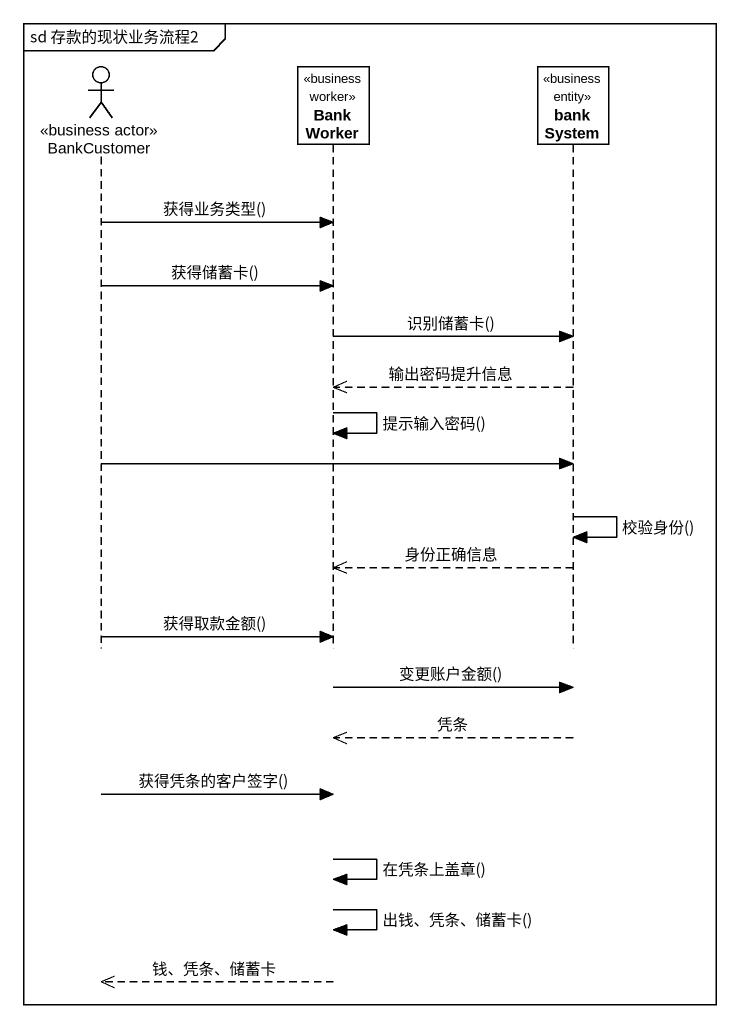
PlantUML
@startuml
mainframe sd 存款的现状业务流程2
hide footbox
actor BankCustomer <<business actor>>
participant BankWorker <<business worker>>
participant bankSystem <<business entity>>

BankCustomer -> BankWorker : 获得业务类型()
BankCustomer -> BankWorker : 获得储蓄卡()
BankWorker -> bankSystem : 识别储蓄卡()
bankSystem -->> BankWorker : 输出密码提升信息
BankWorker -> BankWorker : 提示输入密码()
BankCustomer -> bankSystem
bankSystem -> bankSystem : 校验身份()
bankSystem -->> BankWorker : 身份正确信息
BankCustomer -> BankWorker : 获得取款金额()
BankWorker -> bankSystem : 变更账户金额()
bankSystem -->> BankWorker : 凭条
BankCustomer -> BankWorker : 获得凭条的客户签字()
BankWorker -> BankWorker : 在凭条上盖章()
BankWorker -> BankWorker : 出钱、凭条、储蓄卡()
BankWorker -->> BankCustomer : 钱、凭条、储蓄卡
@enduml
